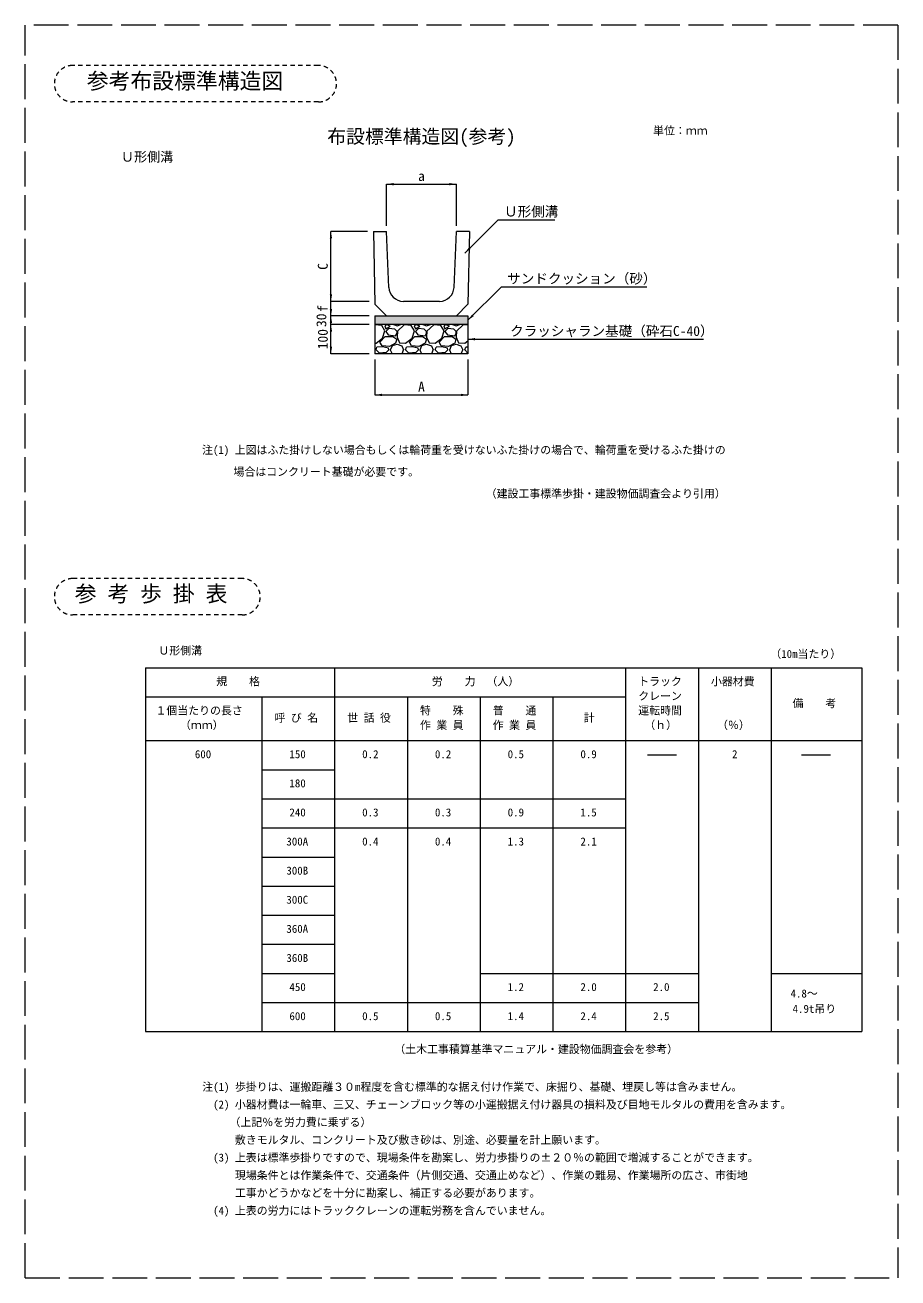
# Model space of a CAD drawing. Units: millimetres, scale not verified. Extents: x 2457 to 21956, y 3121 to 8731.
# Drawn here: x 7204 to 10204, y 3131 to 7436 of the extents above; entities that cross this region are included whole.
import ezdxf
from ezdxf.enums import TextEntityAlignment as Align

# ---------------------------------------------------------------- set-up
doc = ezdxf.new("R2010")
doc.units = ezdxf.units.MM
doc.header["$LTSCALE"] = 20
doc.linetypes.add('DASHED', pattern=[7.5, 6, -1.5])
doc.linetypes.add('USER1', pattern=[1.35, 0.75, -0.6])
for name, color, linetype, lineweight in [('(0-0)', 7, 'Continuous', 13), ('0_2', 7, 'Continuous', 13), ('ハッチング', 7, 'Continuous', 5), ('寸法線', 7, 'Continuous', 9), ('本体', 2, 'Continuous', 20)]:
    doc.layers.add(name, color=color, linetype=linetype, lineweight=lineweight)
doc.styles.add('ＭＳ ゴシック', font='')
doc.styles.get('ＭＳ ゴシック').set_extended_font_data('MS Gothic')

# ---------------------------------------------------------------- blocks, each defined once
blk = doc.blocks.new('filled_arrow')
at = {"color": 0, "linetype": 'Continuous', "lineweight": -2}
blk.add_solid([(7.5, 1.25), (0, 0), (7.5, -1.25)], dxfattribs=at)

msp = doc.modelspace()

# ---------------------------------------------------------------- hatches: boundary and pattern name
at = {"layer": 'ハッチング'}
msp.add_hatch(color=256, dxfattribs=at).paths.add_polyline_path([(8406.82, 6436.54), (8406.82, 6406.54), (8726.48, 6406.54), (8726.48, 6436.54)])

# ---------------------------------------------------------------- linework, layer by layer
at = {"layer": '(0-0)', "color": 3, "linetype": 'DASHED'}
for p, q in [((10204.14, 7435.85), (7204.39, 7435.85)), ((7204.39, 3131.18), (7204.39, 7435.85)), ((10204.14, 7435.85), (10204.14, 3131.18)), ((7204.39, 3131.18), (10204.14, 3131.18))]:
    msp.add_line(p, q, dxfattribs=at)
at = {"layer": '(0-0)', "color": 4, "linetype": 'USER1', "lineweight": 9}
for p, q in [((8212.35, 7296.91), (7367.56, 7296.91)), ((8212.35, 7171.91), (7367.56, 7171.91)), ((7950.19, 5534.15), (7367.56, 5534.15)), ((7950.19, 5409.15), (7367.56, 5409.15))]:
    msp.add_line(p, q, dxfattribs=at)
at = {"layer": '(0-0)', "color": 2}
for p, q in [((8406.82, 6436.54), (8726.48, 6436.54)), ((8406.82, 6436.54), (8406.82, 6406.54)), ((8446.65, 6436.54), (8686.65, 6436.54)), ((8726.48, 6436.54), (8726.48, 6406.54)), ((8406.82, 6406.54), (8406.82, 6306.54)), ((8726.48, 6406.54), (8406.82, 6406.54)), ((8726.48, 6406.54), (8726.48, 6306.54)), ((8726.48, 6306.54), (8406.82, 6306.54))]:
    msp.add_line(p, q, dxfattribs=at)
at = {"layer": '(0-0)', "color": 4, "linetype": 'DASHED'}
msp.add_line((8726.48, 6436.54), (8726.48, 6416.54), dxfattribs=at)
at = {"layer": '(0-0)'}
for p, q in [((9443.34, 4927.43), (9343.34, 4927.43)), ((9972.34, 4927.43), (9872.34, 4927.43))]:
    msp.add_line(p, q, dxfattribs=at)
at = {"layer": '(0-0)', "color": 4, "linetype": 'USER1', "lineweight": 9}
for centre, start, end in [((7367.56, 7234.41), 90, 270), ((8212.35, 7234.41), 270, 90), ((7367.56, 5471.65), 90, 270), ((7950.19, 5471.65), 270, 90)]:
    msp.add_arc(centre, 62.5, start, end, dxfattribs=at)
at = {"layer": '0_2'}
for p, q in [((7618.34, 5227.43), (10079.58, 5227.43)), ((7618.34, 5227.43), (7618.34, 3977.43)), ((8268.34, 5227.43), (8268.34, 3977.43)), ((9268.34, 5227.43), (9268.34, 3977.43)), ((9518.34, 5227.43), (9518.34, 3977.43)), ((9768.34, 5227.43), (9768.34, 3977.43)), ((10079.58, 5227.43), (10079.58, 3977.43)), ((7618.34, 5127.43), (9268.34, 5127.43)), ((8018.34, 5127.43), (8018.34, 3977.43)), ((8518.34, 5127.43), (8518.34, 3977.43)), ((8768.34, 5127.43), (8768.34, 3977.43)), ((9018.34, 5127.43), (9018.34, 3977.43)), ((7618.34, 4977.43), (10079.58, 4977.43)), ((8018.34, 4877.43), (8268.34, 4877.43)), ((8018.34, 4777.43), (9268.34, 4777.43)), ((8018.34, 4677.43), (9268.34, 4677.43)), ((8018.34, 4577.43), (8268.34, 4577.43)), ((8018.34, 4477.43), (8268.34, 4477.43)), ((8018.34, 4377.43), (8268.34, 4377.43)), ((8018.34, 4277.43), (8268.34, 4277.43)), ((8018.34, 4177.43), (8268.34, 4177.43)), ((8768.34, 4177.43), (9518.34, 4177.43)), ((9768.34, 4177.43), (10079.58, 4177.43)), ((8018.34, 4077.43), (9518.34, 4077.43)), ((7618.34, 3977.43), (10079.58, 3977.43))]:
    msp.add_line(p, q, dxfattribs=at)
at = {"layer": 'ハッチング'}
for p, q in [((8430.08, 6403.79), (8406.82, 6405.73)), ((8441.26, 6385.5), (8430.08, 6403.79)), ((8433.13, 6360.1), (8441.26, 6385.5)), ((8447.35, 6405.82), (8440.24, 6402.78)), ((8440.24, 6402.78), (8444.31, 6392.62)), ((8444.31, 6392.62), (8459.55, 6401.76)), ((8454.47, 6393.63), (8444.31, 6383.47)), ((8444.31, 6383.47), (8452.43, 6371.28)), ((8459.55, 6401.76), (8447.35, 6405.82)), ((8452.43, 6371.28), (8477.83, 6368.23)), ((8474.79, 6390.58), (8454.47, 6393.63)), ((8470.12, 6406.54), (8482.91, 6402.78)), ((8482.91, 6383.47), (8474.79, 6390.58)), ((8477.83, 6368.23), (8482.91, 6377.38)), ((8482.91, 6402.78), (8495.71, 6406.54)), ((8483.93, 6384.49), (8482.91, 6363.15)), ((8482.91, 6377.38), (8482.91, 6383.47)), ((8507.3, 6405.82), (8483.93, 6384.49)), ((8531.68, 6403.79), (8507.3, 6405.82)), ((8542.86, 6385.5), (8531.68, 6403.79)), ((8534.73, 6360.1), (8542.86, 6385.5)), ((8548.95, 6405.82), (8541.84, 6402.78)), ((8541.84, 6402.78), (8545.91, 6392.62)), ((8545.91, 6392.62), (8561.15, 6401.76)), ((8556.07, 6393.63), (8545.91, 6383.47)), ((8545.91, 6383.47), (8554.03, 6371.28)), ((8561.15, 6401.76), (8548.95, 6405.82)), ((8554.03, 6371.28), (8579.43, 6368.23)), ((8576.39, 6390.58), (8556.07, 6393.63)), ((8571.72, 6406.54), (8584.51, 6402.78)), ((8584.51, 6383.47), (8576.39, 6390.58)), ((8579.43, 6368.23), (8584.51, 6377.38)), ((8584.51, 6402.78), (8597.31, 6406.54)), ((8585.53, 6384.49), (8584.51, 6363.15)), ((8584.51, 6377.38), (8584.51, 6383.47)), ((8608.9, 6405.82), (8585.53, 6384.49)), ((8633.28, 6403.79), (8608.9, 6405.82)), ((8644.46, 6385.5), (8633.28, 6403.79)), ((8636.33, 6360.1), (8644.46, 6385.5)), ((8650.55, 6405.82), (8643.44, 6402.78)), ((8643.44, 6402.78), (8647.51, 6392.62)), ((8647.51, 6392.62), (8662.75, 6401.76)), ((8657.67, 6393.63), (8647.51, 6383.47)), ((8647.51, 6383.47), (8655.63, 6371.28)), ((8662.75, 6401.76), (8650.55, 6405.82)), ((8655.63, 6371.28), (8681.03, 6368.23)), ((8677.99, 6390.58), (8657.67, 6393.63)), ((8673.32, 6406.54), (8686.11, 6402.78)), ((8686.11, 6383.47), (8677.99, 6390.58)), ((8681.03, 6368.23), (8686.11, 6377.38)), ((8686.11, 6402.78), (8698.91, 6406.54)), ((8687.13, 6384.49), (8686.11, 6363.15)), ((8686.11, 6377.38), (8686.11, 6383.47)), ((8710.5, 6405.82), (8687.13, 6384.49)), ((8726.48, 6404.49), (8710.5, 6405.82)), ((8406.82, 6343.02), (8410.78, 6342.83)), ((8410.78, 6342.83), (8433.13, 6360.1)), ((8410.78, 6320.48), (8413.83, 6328.61)), ((8433.13, 6330.64), (8413.83, 6328.61)), ((8423.99, 6345.88), (8442.27, 6366.2)), ((8431.1, 6333.69), (8423.99, 6345.88)), ((8456.5, 6331.66), (8431.1, 6333.69)), ((8453.45, 6325.56), (8433.13, 6330.64)), ((8442.27, 6366.2), (8468.69, 6366.2)), ((8477.83, 6342.83), (8456.5, 6331.66)), ((8460.56, 6320.48), (8466.66, 6334.7)), ((8466.66, 6334.7), (8482.91, 6339.78)), ((8468.69, 6366.2), (8481.9, 6357.06)), ((8481.9, 6357.06), (8477.83, 6342.83)), ((8482.91, 6363.15), (8491.04, 6343.85)), ((8482.91, 6339.78), (8499.17, 6333.69)), ((8491.04, 6343.85), (8512.38, 6342.83)), ((8499.17, 6333.69), (8505.27, 6320.48)), ((8512.38, 6342.83), (8534.73, 6360.1)), ((8512.38, 6320.48), (8515.43, 6328.61)), ((8534.73, 6330.64), (8515.43, 6328.61)), ((8525.59, 6345.88), (8543.87, 6366.2)), ((8532.7, 6333.69), (8525.59, 6345.88)), ((8558.1, 6331.66), (8532.7, 6333.69)), ((8555.05, 6325.56), (8534.73, 6330.64)), ((8543.87, 6366.2), (8570.29, 6366.2)), ((8579.43, 6342.83), (8558.1, 6331.66)), ((8562.16, 6320.48), (8568.26, 6334.7)), ((8568.26, 6334.7), (8584.51, 6339.78)), ((8570.29, 6366.2), (8583.5, 6357.06)), ((8583.5, 6357.06), (8579.43, 6342.83)), ((8584.51, 6363.15), (8592.64, 6343.85)), ((8584.51, 6339.78), (8600.77, 6333.69)), ((8592.64, 6343.85), (8613.98, 6342.83)), ((8600.77, 6333.69), (8606.87, 6320.48)), ((8613.98, 6342.83), (8636.33, 6360.1)), ((8613.98, 6320.48), (8617.03, 6328.61)), ((8636.33, 6330.64), (8617.03, 6328.61)), ((8627.19, 6345.88), (8645.47, 6366.2)), ((8634.3, 6333.69), (8627.19, 6345.88)), ((8659.7, 6331.66), (8634.3, 6333.69)), ((8656.65, 6325.56), (8636.33, 6330.64)), ((8645.47, 6366.2), (8671.89, 6366.2)), ((8681.03, 6342.83), (8659.7, 6331.66)), ((8663.76, 6320.48), (8669.86, 6334.7)), ((8669.86, 6334.7), (8686.11, 6339.78)), ((8671.89, 6366.2), (8685.1, 6357.06)), ((8685.1, 6357.06), (8681.03, 6342.83)), ((8686.11, 6363.15), (8694.24, 6343.85)), ((8686.11, 6339.78), (8702.37, 6333.69)), ((8694.24, 6343.85), (8715.58, 6342.83)), ((8702.37, 6333.69), (8708.47, 6320.48)), ((8715.58, 6342.83), (8726.48, 6351.26)), ((8715.58, 6320.48), (8718.63, 6328.61)), ((8726.48, 6329.44), (8718.63, 6328.61)), ((8421.95, 6308.29), (8410.78, 6320.48)), ((8445.32, 6310.32), (8421.95, 6308.29)), ((8454.47, 6320.48), (8445.32, 6310.32)), ((8454.47, 6320.48), (8453.45, 6325.56)), ((8459.55, 6320.48), (8465.52, 6306.54)), ((8500.29, 6306.54), (8505.27, 6320.48)), ((8523.55, 6308.29), (8512.38, 6320.48)), ((8546.92, 6310.32), (8523.55, 6308.29)), ((8556.07, 6320.48), (8546.92, 6310.32)), ((8556.07, 6320.48), (8555.05, 6325.56)), ((8561.15, 6320.48), (8567.12, 6306.54)), ((8601.89, 6306.54), (8606.87, 6320.48)), ((8625.15, 6308.29), (8613.98, 6320.48)), ((8648.52, 6310.32), (8625.15, 6308.29)), ((8657.67, 6320.48), (8648.52, 6310.32)), ((8657.67, 6320.48), (8656.65, 6325.56)), ((8662.75, 6320.48), (8668.72, 6306.54)), ((8703.49, 6306.54), (8708.47, 6320.48)), ((8726.48, 6308.58), (8715.58, 6320.48))]:
    msp.add_line(p, q, dxfattribs=at)
at = {"layer": '寸法線'}
for p, q in [((8446.65, 6889.12), (8686.65, 6889.12)), ((8446.65, 6746.54), (8446.65, 6889.12)), ((8686.65, 6746.54), (8686.65, 6889.12)), ((8255.58, 6486.54), (8255.58, 6726.54)), ((8381.65, 6726.54), (8255.58, 6726.54)), ((8255.58, 6388.54), (8255.58, 6534.54)), ((8386.61, 6486.54), (8255.58, 6486.54)), ((8386.61, 6486.54), (8255.58, 6486.54)), ((8255.58, 6358.54), (8255.58, 6484.54)), ((8386.82, 6436.54), (8255.58, 6436.54)), ((8386.82, 6436.54), (8255.58, 6436.54)), ((8255.58, 6306.54), (8255.58, 6406.54)), ((8386.82, 6406.54), (8255.58, 6406.54)), ((8386.82, 6406.54), (8255.58, 6406.54)), ((8386.82, 6306.54), (8255.58, 6306.54)), ((8406.82, 6286.54), (8406.82, 6165.06)), ((8726.48, 6286.54), (8726.48, 6165.06)), ((8406.82, 6165.06), (8726.48, 6165.06))]:
    msp.add_line(p, q, dxfattribs=at)
for points in [[(8715.49, 6652.13), (8830.55, 6767.2), (9025.07, 6767.2)], [(8726.48, 6421.54), (8841.4, 6536.46), (9341.28, 6536.46)], [(8726.48, 6356.54), (8851.48, 6356.54), (9536.11, 6356.54)]]:
    msp.add_lwpolyline(points, dxfattribs=at)
at = {"layer": '本体'}
for p, q in [((8401.65, 6726.54), (8406.82, 6476.37)), ((8401.65, 6726.54), (8446.65, 6726.54)), ((8454.65, 6534.46), (8446.65, 6726.54)), ((8678.65, 6534.46), (8686.65, 6726.54)), ((8731.65, 6726.54), (8686.65, 6726.54)), ((8731.65, 6726.54), (8726.48, 6476.37)), ((8446.65, 6436.54), (8406.82, 6476.37)), ((8628.69, 6486.54), (8504.61, 6486.54)), ((8686.65, 6436.54), (8726.48, 6476.37))]:
    msp.add_line(p, q, dxfattribs=at)
for centre, start, end in [((8504.61, 6536.54), 182.38586, 270), ((8504.61, 6536.54), 182.38586, 270), ((8628.69, 6536.54), 270, 357.61406)]:
    msp.add_arc(centre, 50, start, end, dxfattribs=at)

# ---------------------------------------------------------------- block references
at = {"layer": '寸法線', "xscale": 3.2, "yscale": 3.2}
for p in [(8446.65, 6889.12), (8726.48, 6356.54), (8406.82, 6165.06)]:
    msp.add_blockref('filled_arrow', p, dxfattribs=at)
for p, rotation in [((8686.65, 6889.12), 180), ((8255.58, 6726.54), 270), ((8715.49, 6652.13), 45), ((8255.58, 6486.54), 90), ((8255.58, 6486.54), 90), ((8255.58, 6436.54), 90), ((8255.58, 6436.54), 270), ((8726.48, 6421.54), 45), ((8255.58, 6406.54), 270), ((8255.58, 6406.54), 270), ((8255.58, 6306.54), 90), ((8726.48, 6165.06), 180)]:
    msp.add_blockref('filled_arrow', p, dxfattribs=dict(at, rotation=rotation))

# ---------------------------------------------------------------- texts
at = {"layer": '(0-0)', "color": 3, "style": 'ＭＳ ゴシック'}
for s, p in [('参考布設標準構造図', (7416.47, 7199.86)), ('参 考 歩 掛 表', (7375.04, 5438.05))]:
    msp.add_text(s, height=54.99, dxfattribs=at).set_placement(p, align=Align.BOTTOM_LEFT)
at = {"layer": '(0-0)', "style": 'ＭＳ ゴシック'}
for s, height, p in [('単位：ｍｍ', 27.49, (9362.64, 7051.15)), ('Ｕ形側溝', 32.99, (7533.84, 6956.67)), ('注(1) 上図はふた掛けしない場合もしくは輪荷重を受けないふた掛けの場合で、輪荷重を受けるふた掛けの', 27.49, (7812.54, 5953.92)), ('\u3000\u3000  場合はコンクリート基礎が必要です。', 27.49, (7808.32, 5878.92)), ('（建設工事標準歩掛・建設物価調査会より引用）', 27.49, (8787.5, 5803.93)), ('Ｕ形側溝', 27.49, (7662.6, 5264.68)), ('（10m当たり）', 27.49, (9765.43, 5253.12)), ('規\u3000\u3000格', 27.49, (7861.59, 5158.68)), ('労\u3000\u3000力\u3000（人）', 27.49, (8602.59, 5158.68)), ('トラック', 27.49, (9311.59, 5158.68)), ('小器材費', 27.49, (9561.59, 5158.68)), ('クレーン', 27.49, (9311.59, 5108.68)), ('備\u3000\u3000考', 27.49, (9842.21, 5083.68)), ('１個当たりの長さ', 27.49, (7652.59, 5058.68)), ('特\u3000\u3000殊', 27.49, (8561.59, 5058.68)), ('普\u3000\u3000通', 27.49, (8811.59, 5058.68)), ('運転時間', 27.49, (9311.59, 5058.68)), ('（ｍｍ）', 27.49, (7736.59, 5008.68)), ('呼 び 名', 27.49, (8061.59, 5033.68)), ('世 話 役', 27.49, (8311.59, 5033.68)), ('作 業 員', 27.49, (8561.59, 5008.68)), ('作 業 員', 27.49, (8811.59, 5008.68)), ('計', 27.49, (9124.59, 5033.68)), ('（ｈ）', 27.49, (9332.59, 5008.68)), ('（％）', 27.49, (9582.59, 5008.68)), ('600', 27.49, (7787.96, 4908.68)), ('150', 27.49, (8112.96, 4908.68)), ('0.2', 27.49, (8362.96, 4908.68)), ('0.2', 27.49, (8612.96, 4908.68)), ('0.5', 27.49, (8862.96, 4908.68)), ('0.9', 27.49, (9112.96, 4908.68)), ('2', 27.49, (9633.97, 4908.68)), ('180', 27.49, (8112.96, 4808.68)), ('240', 27.49, (8112.96, 4708.68)), ('0.3', 27.49, (8362.96, 4708.68)), ('0.3', 27.49, (8612.96, 4708.68)), ('0.9', 27.49, (8862.96, 4708.68)), ('1.5', 27.49, (9112.96, 4708.68)), ('300A', 27.49, (8102.46, 4608.68)), ('0.4', 27.49, (8362.96, 4608.68)), ('0.4', 27.49, (8612.96, 4608.68)), ('1.3', 27.49, (8862.96, 4608.68)), ('2.1', 27.49, (9112.96, 4608.68)), ('300B', 27.49, (8102.46, 4508.68)), ('300C', 27.49, (8102.46, 4408.68)), ('360A', 27.49, (8102.46, 4308.68)), ('360B', 27.49, (8102.46, 4208.68)), ('450', 27.49, (8112.96, 4108.68)), ('1.2', 27.49, (8862.96, 4108.68)), ('2.0', 27.49, (9112.96, 4108.68)), ('2.0', 27.49, (9362.97, 4108.68)), ('4.8～', 27.49, (9835, 4086.5)), ('4.9t吊り', 27.49, (9842.11, 4033.85)), ('600', 27.49, (8112.96, 4008.68)), ('0.5', 27.49, (8362.96, 4008.68)), ('0.5', 27.49, (8612.96, 4008.68)), ('1.4', 27.49, (8862.96, 4008.68)), ('2.4', 27.49, (9112.96, 4008.68)), ('2.5', 27.49, (9362.97, 4008.68)), ('（土木工事積算基準マニュアル・建設物価調査会を参考）', 27.49, (8473.37, 3895.08)), ('注(1) 歩掛りは、運搬距離３０m程度を含む標準的な据え付け作業で、床掘り、基礎、埋戻し等は含みません。', 27.49, (7813.33, 3765.71)), ('  (2) 小器材費は一輪車、三又、チェーンブロック等の小運搬据え付け器具の損料及び目地モルタルの費用を含みます。', 27.49, (7813.33, 3704.96)), ('\u3000 \u3000（上記％を労力費に乗ずる）', 27.49, (7813.33, 3644.21)), ('      敷きモルタル、コンクリート及び敷き砂は、別途、必要量を計上願います。', 27.49, (7813.33, 3583.46)), ('  (3) 上表は標準歩掛りですので、現場条件を勘案し、労力歩掛りの±２０％の範囲で増減することができます。', 27.49, (7813.33, 3522.71)), (' \u3000\u3000 現場条件とは作業条件で、交通条件（片側交通、交通止めなど）、作業の難易、作業場所の広さ、市街地', 27.49, (7813.33, 3461.96)), ('\u3000\u3000  工事かどうかなどを十分に勘案し、補正する必要があります。', 27.49, (7813.33, 3401.21)), ('  (4) 上表の労力にはトラッククレーンの運転労務を含んでいません。', 27.49, (7813.33, 3340.46))]:
    msp.add_text(s, height=height, dxfattribs=at).set_placement(p, align=Align.BOTTOM_LEFT)
at = {"layer": '0_2', "style": 'ＭＳ ゴシック'}
msp.add_text('布設標準構造図(参考)', height=47.47, dxfattribs=at).set_placement((8566.65, 7076.93), align=Align.TOP_CENTER)
at = {"layer": '寸法線', "style": 'ＭＳ ゴシック'}
for s, p in [('a', (8566.65, 6917.12)), ('A', (8566.65, 6193.06))]:
    msp.add_text(s, height=34.18, dxfattribs=at).set_placement(p, align=Align.MIDDLE_CENTER)
for s, p in [('Ｕ形側溝', (8850.55, 6812.41)), ('サンドクッション（砂）', (8861.4, 6581.85)), ('クラッシャラン基礎（砕石C-40）', (8871.48, 6401.75))]:
    msp.add_text(s, height=34.18, dxfattribs=at).set_placement(p, align=Align.TOP_LEFT)
for s, p in [('C', (8227.58, 6606.54)), ('f', (8227.58, 6461.54)), ('30', (8222.58, 6421.54)), ('100', (8227.58, 6356.54))]:
    msp.add_text(s, height=34.18, rotation=90, dxfattribs=at).set_placement(p, align=Align.MIDDLE_CENTER)

doc.saveas('drawing.dxf')
